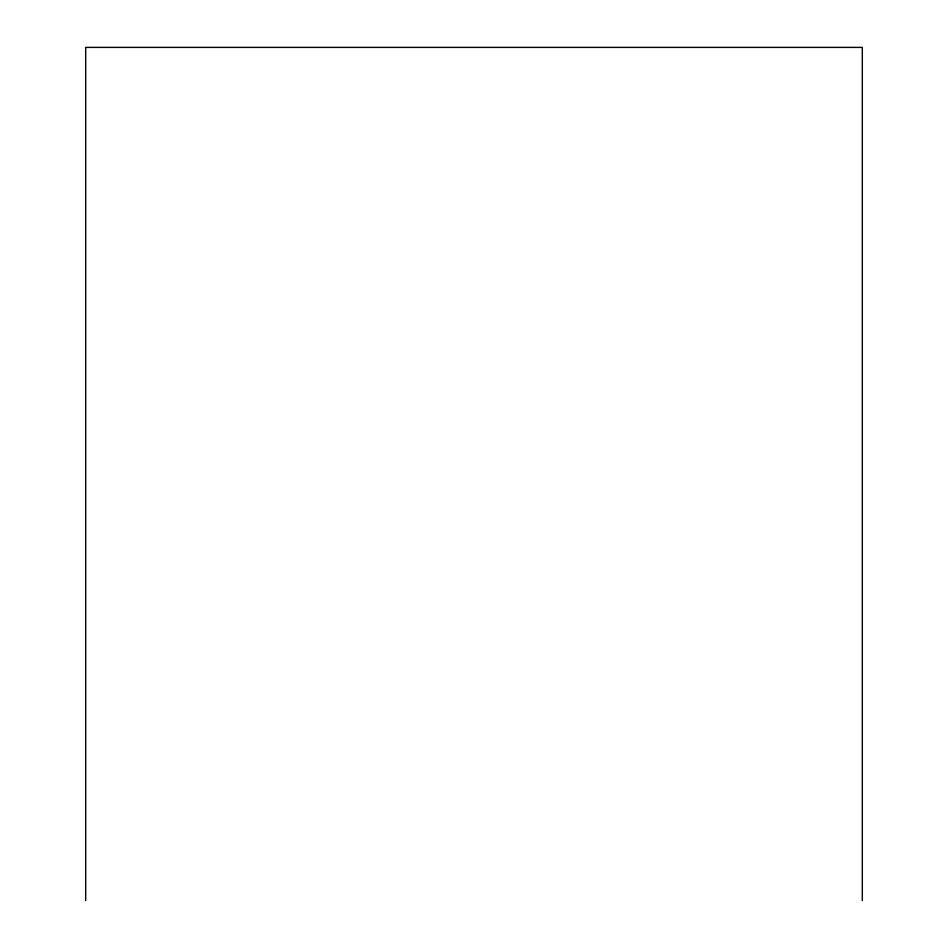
<?xml version="1.0" encoding="UTF-8"?>
<svg xmlns="http://www.w3.org/2000/svg" width="948" height="948" viewBox="0 0 948 948"><rect width="100%" height="100%" fill="white"/><g stroke="black" fill="none" stroke-linecap="round" stroke-linejoin="round"><path stroke-width="1.42" d="M862.313 900.6L862.313 47.4L85.687 47.4L85.687 900.6"/></g></svg>
